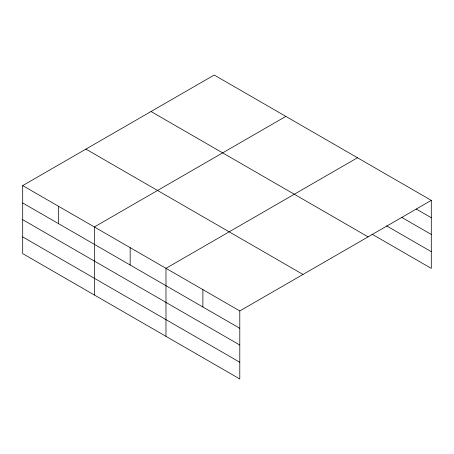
<?xml version="1.0" encoding="UTF-8"?>
<svg xmlns="http://www.w3.org/2000/svg" width="454" height="454" viewBox="0 0 454 454"><rect width="100%" height="100%" fill="white"/><g stroke="black" fill="none" stroke-linecap="round" stroke-linejoin="round"><path stroke-width="0.68" d="M431.3 200.373L239.791 310.939L239.791 378.965L22.7 253.627L22.7 185.601L214.209 75.035L431.3 200.373L431.3 268.399L372.008 234.168M285.85 116.394L94.341 226.96L94.341 294.992M357.491 157.754L165.982 268.32L165.982 336.352M416.176 209.01L431.3 217.738M401.654 217.341L431.3 234.457M386.53 225.837L431.3 251.681M151.012 111.519L368.103 236.857M85.897 149.111L302.988 274.449M22.7 185.601L239.791 310.939M22.7 202.972L239.791 328.304M22.7 219.685L239.791 345.023M22.7 236.909L239.791 362.247M202.887 289.629L202.887 307M130.162 247.64L130.162 265.011M58.521 206.281L58.521 223.652"/></g></svg>
